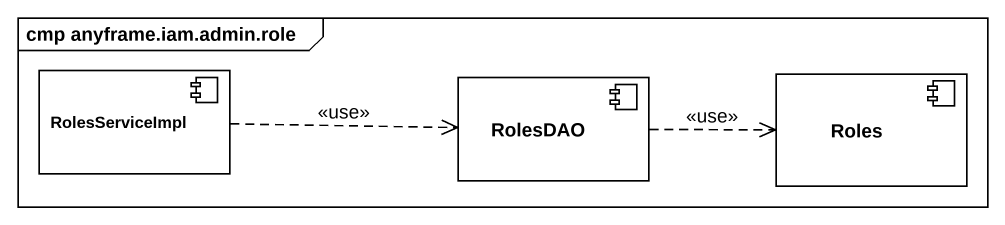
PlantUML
@startuml
mainframe cmp anyframe.iam.admin.role
component RolesServiceImpl
component RolesDAO
component Roles
RolesServiceImpl .right.> RolesDAO : <<use>>
RolesDAO .right.> Roles : <<use>>
@enduml
